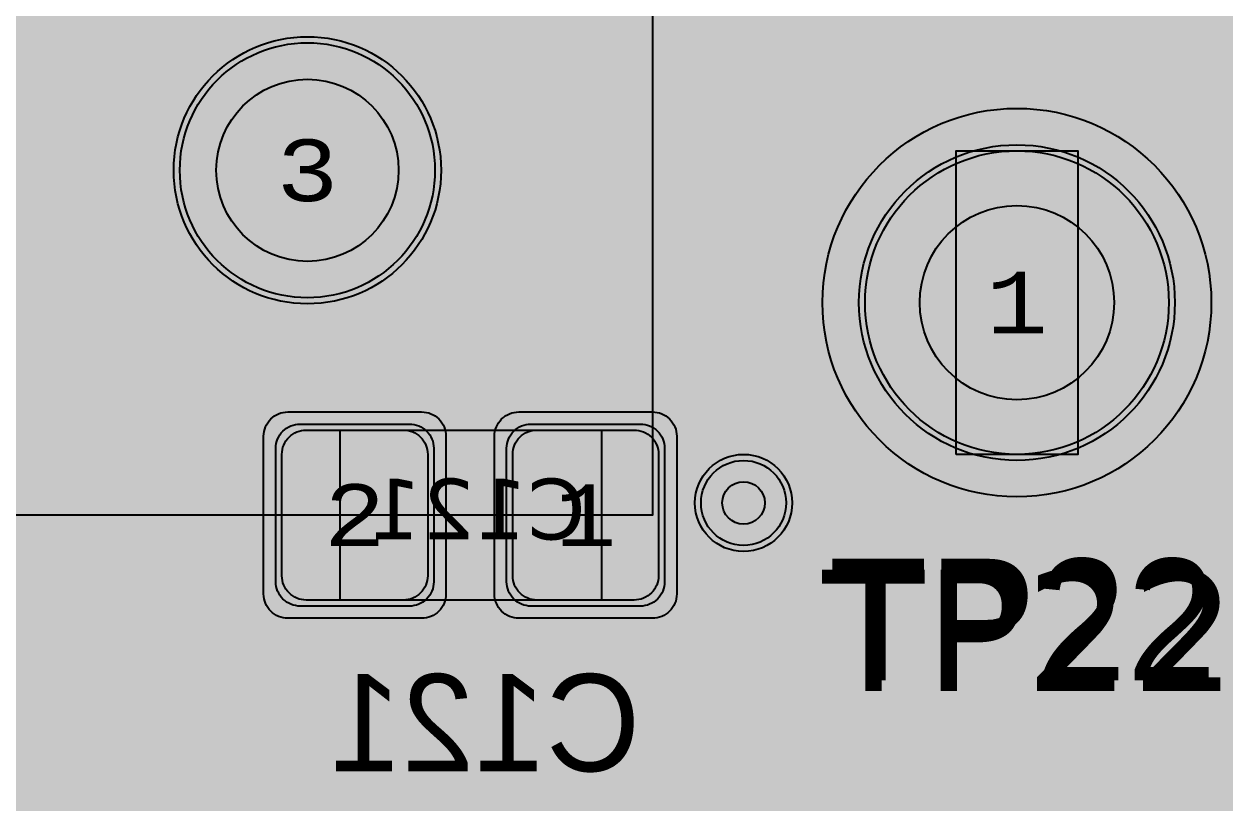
# Model space of a CAD drawing. Extents: x -28 to 199, y -61 to 255.
# Drawn here: x 42.08 to 51.96, y 206.63 to 213.05 of the extents above; entities that cross this region are included whole.
import ezdxf
from ezdxf.enums import TextEntityAlignment as Align

# ---------------------------------------------------------------- set-up
doc = ezdxf.new("R2010")
doc.units = 0
doc.header["$MEASUREMENT"] = 0
for name, color, linetype in [('ASSEMBLY_OUTLINES_BTM', 191, 'CONTINUOUS'), ('ASSEMBLY_OUTLINES_TOP', 102, 'CONTINUOUS'), ('ASSEMBLY_PART_NUMBERS_BTM', 191, 'CONTINUOUS'), ('ASSEMBLY_PART_NUMBERS_TOP', 102, 'CONTINUOUS'), ('ASSEMBLY_REF_DES_BTM', 191, 'CONTINUOUS'), ('ASSEMBLY_REF_DES_TOP', 102, 'CONTINUOUS'), ('DRILL_DRAWING', 21, 'CONTINUOUS'), ('GENERATED_SILKSCREEN_BTM', 255, 'CONTINUOUS'), ('GENERATED_SILKSCREEN_TOP', 140, 'CONTINUOUS'), ('PART_HOLES_LAYER_2', 30, 'CONTINUOUS'), ('PART_HOLES_LAYER_3', 30, 'CONTINUOUS'), ('PART_HOLES_LAYER_BOTTOM', 30, 'CONTINUOUS'), ('PART_HOLES_LAYER_TOP', 30, 'CONTINUOUS'), ('PART_PADS_LAYER_2', 230, 'CONTINUOUS'), ('PART_PADS_LAYER_3', 81, 'CONTINUOUS'), ('PART_PADS_LAYER_BOTTOM', 10, 'CONTINUOUS'), ('PART_PADS_LAYER_TOP', 150, 'CONTINUOUS'), ('PART_PADS_SMD_BTM', 10, 'CONTINUOUS'), ('PIN_NUMBERS_BTM', 8, 'CONTINUOUS'), ('PIN_NUMBERS_TOP', 8, 'CONTINUOUS'), ('PLACEMENT_OUTLINES_BTM', 222, 'CONTINUOUS'), ('PLACEMENT_OUTLINES_TOP', 130, 'CONTINUOUS'), ('PLANE_DATA_LAYER_TOP', 150, 'CONTINUOUS'), ('PLANE_SHAPES_LAYER_2', 230, 'CONTINUOUS'), ('PLANE_SHAPES_LAYER_3', 81, 'CONTINUOUS'), ('PLANE_SHAPES_LAYER_TOP', 150, 'CONTINUOUS'), ('SILKSCREEN_OUTLINES_BTM', 211, 'CONTINUOUS'), ('SILKSCREEN_OUTLINES_TOP', 150, 'CONTINUOUS'), ('SILKSCREEN_REF_DES_BTM', 211, 'CONTINUOUS'), ('SILKSCREEN_REF_DES_TOP', 150, 'CONTINUOUS'), ('SOLDERMASK_PADS_BTM', 12, 'CONTINUOUS'), ('SOLDERMASK_PADS_TOP', 180, 'CONTINUOUS'), ('SOLDERPASTE_PADS_BTM', 12, 'CONTINUOUS'), ('TRACES_LAYER_2', 230, 'CONTINUOUS'), ('TRACES_LAYER_BOTTOM', 10, 'CONTINUOUS'), ('TRACES_LAYER_TOP', 150, 'CONTINUOUS'), ('VIA_HOLES_LAYER_2', 30, 'CONTINUOUS'), ('VIA_HOLES_LAYER_3', 30, 'CONTINUOUS'), ('VIA_HOLES_LAYER_BOTTOM', 30, 'CONTINUOUS'), ('VIA_HOLES_LAYER_TOP', 30, 'CONTINUOUS'), ('VIA_PADS_LAYER_2', 230, 'CONTINUOUS'), ('VIA_PADS_LAYER_3', 81, 'CONTINUOUS'), ('VIA_PADS_LAYER_BOTTOM', 10, 'CONTINUOUS'), ('VIA_PADS_LAYER_TOP', 150, 'CONTINUOUS')]:
    doc.layers.add(name, color=color, linetype=linetype)
doc.styles.add('COURIER_NEW', font='COUR.TTF')
doc.styles.add('VERDANA', font='verdana.TTF')
doc.styles.add('VERIBEST_GERBER_0', font='txt')

msp = doc.modelspace()

# ---------------------------------------------------------------- hatches: boundary and pattern name
at = {"layer": 'PART_HOLES_LAYER_2'}
h = msp.add_hatch(color=256, dxfattribs=at)
edge = h.paths.add_edge_path()
edge.add_arc((44.41, 211.84), 0.75, 0, 360)
h = msp.add_hatch(color=256, dxfattribs=at)
edge = h.paths.add_edge_path()
edge.add_arc((50.25, 210.75), 0.8, 0, 360)
at = {"layer": 'PART_HOLES_LAYER_3'}
h = msp.add_hatch(color=256, dxfattribs=at)
edge = h.paths.add_edge_path()
edge.add_arc((44.41, 211.84), 0.75, 0, 360)
h = msp.add_hatch(color=256, dxfattribs=at)
edge = h.paths.add_edge_path()
edge.add_arc((50.25, 210.75), 0.8, 0, 360)
at = {"layer": 'PART_HOLES_LAYER_BOTTOM'}
h = msp.add_hatch(color=256, dxfattribs=at)
edge = h.paths.add_edge_path()
edge.add_arc((44.41, 211.84), 0.75, 0, 360)
h = msp.add_hatch(color=256, dxfattribs=at)
edge = h.paths.add_edge_path()
edge.add_arc((50.25, 210.75), 0.8, 0, 360)
at = {"layer": 'PART_HOLES_LAYER_TOP'}
h = msp.add_hatch(color=256, dxfattribs=at)
edge = h.paths.add_edge_path()
edge.add_arc((44.41, 211.84), 0.75, 0, 360)
h = msp.add_hatch(color=256, dxfattribs=at)
edge = h.paths.add_edge_path()
edge.add_arc((50.25, 210.75), 0.8, 0, 360)
at = {"layer": 'PLANE_DATA_LAYER_TOP'}
h = msp.add_hatch(color=256, dxfattribs=at)
h.paths.add_polyline_path([(80, 232.365844, -0.1989099556854013), (79.977682, 232.311963), (76.210945, 228.545226, -0.1989133663345171), (76.157063, 228.522908), (59.914305, 228.522908, -0.198913366334503), (59.860423, 228.545226), (59.320177, 229.085472, 0.1989122151386104), (58.966624, 229.231919), (50.250273, 229.231919, 0.0837973501695308), (50.086168, 229.204221, -0.0837986131993937), (50.061158, 229.2), (49.753893, 229.2, -0.1385740107174436), (49.714013, 229.211269, 1.0804036103222296), (49.168413, 228.146495, -0.8191892513054791), (49.139002, 228), (48.689638, 228, -0.1756631756824748), (48.640808, 228.017701, 0.3625092994040223), (47.359192, 228.017701, -0.1756631756824748), (47.310362, 228), (47.000008, 228, 0.414213562373095), (47, 227.999992), (47, 225.568799, -0.1989099556854013), (46.977682, 225.514918), (45.792168, 224.329403, 0.1989122151386141), (45.645721, 223.97585), (45.645721, 222.741241, -0.7495331930101992), (45.505318, 222.700199, 3.4209104294883637), (45.505318, 221.299801, -0.7495331930101992), (45.645721, 221.258759), (45.645721, 216.903659, 0.1989122151386141), (45.792168, 216.550106), (46.977682, 215.364592, -0.1989099556853327), (47, 215.310711), (47, 208.3262, -0.414213562373095), (46.9238, 208.25), (40.250008, 208.25, 0.414213562373095), (40.25, 208.249992), (40.25, 207.509818, -0.1989099556853327), (40.227682, 207.455937), (39.293327, 206.521582, -0.1630063276675114), (39.250007, 206.5, 0.3431077501110799), (39.25, 206.499993, -0.163006327667525), (39.228418, 206.456673), (39.204184, 206.432439, 0.1989122151386036), (39.057737, 206.078886), (39.057737, 199.827847, -0.1989099556853499), (39.035419, 199.773966), (38.237431, 198.975978, -0.1989133663344342), (38.183549, 198.95366), (34.8262, 198.95366, -0.414213562373095), (34.75, 199.02986), (34.75, 206.499992, 0.414213562373095), (34.749992, 206.5), (34.317913, 206.5, -0.1960198588118564), (34.264635, 206.521722, 0.1960197135562124), (33.95, 206.65), (31.85, 206.65, 0.1960197135562153), (31.535365, 206.521722, -0.1960198588118564), (31.482087, 206.5), (30.017913, 206.5, -0.1960198588118564), (29.964635, 206.521722, 0.1960197135562153), (29.65, 206.65), (27.55, 206.65, 0.1960197135562138), (27.235365, 206.521722, -0.196019858811865), (27.182087, 206.5), (26.0762, 206.5, -0.414213562373095), (26, 206.5762), (26, 209.249992, 0.414213562373095), (25.999992, 209.25), (22.5762, 209.25, -0.414213562373095), (22.5, 209.3262), (22.5, 217.1738, -0.414213562373095), (22.5762, 217.25), (40.249992, 217.25, 0.414213562373095), (40.25, 217.250008), (40.25, 235.6738, -0.414213562373095), (40.3262, 235.75), (40.926501, 235.75, -0.3936083065980414), (41.00251, 235.679195, 0.9315311087574788), (42.99749, 235.679195, -0.3936083065980414), (43.073499, 235.75), (45.676501, 235.75, -0.3936083065980414), (45.75251, 235.679195, 0.9315311087574788), (47.74749, 235.679195, -0.3936083065980414), (47.823499, 235.75), (54.749992, 235.75, 0.414213562373095), (54.75, 235.750008), (54.75, 253.9238, -0.414213562373095), (54.8262, 254), (76.4238, 254, -0.414213562373095), (76.5, 253.9238), (76.5, 245.000008, 0.414213562373095), (76.500008, 245), (76.9238, 245, -0.414213562373095), (77, 244.9238), (77, 243.738669, -0.1989099556853327), (76.977682, 243.684788), (75.896687, 242.603793, -0.138572885290835), (75.860519, 242.583563, 0.3470511284967585), (75.4, 242.000001), (75.4, 241.999997, 0.8890740124386082), (76.583563, 241.860519, -0.1385728852907777), (76.603793, 241.896687), (77.853553, 243.146447, 0.1989122151386141), (78, 243.5), (78, 244.9238, -0.414213562373095), (78.0762, 245), (79.9238, 245, -0.414213562373095), (80, 244.9238)], flags=0)
h.paths.add_polyline_path([(43.11, 211.84, -0.9999999999999999), (45.709999999999994, 211.84, -0.9999999999999999)], flags=0)
h.paths.add_polyline_path([(43.11, 232.16, -0.9999999999999999), (45.709999999999994, 232.16, -0.9999999999999999)], flags=0)
h.paths.add_polyline_path([(70.36, 251.16, -0.9999999999999999), (72.96, 251.16, -0.9999999999999999)], flags=0)
h.paths.add_polyline_path([(75.85382, 232.201656, 1.5269321533254407), (77.798344, 234.14618, -0.3083936079367561), (77.75, 234.217106), (77.75, 236.85, 0.1989122151386141), (77.603553, 237.203553), (74.003793, 240.803313, -0.1385728852908702), (73.983563, 240.839481, 0.5290192293501887), (73.056188, 241.191725, -0.5447508126718748), (72.937635, 241.2401, 0.9111800432088785), (70.36, 241), (70.36, 240.999999, 0.7658860095707771), (72.783466, 240.345916, -0.5447523950639244), (72.911374, 240.351799, 0.1812054976169237), (73.260519, 240.116437, -0.1385728852908801), (73.296687, 240.096207), (76.727682, 236.665212, -0.1989099556853327), (76.75, 236.611331), (76.75, 234.217106, -0.3083936079367562), (76.701656, 234.14618, 0.2085264349626477), (75.85382, 233.298344, -0.30839360793669), (75.782894, 233.25), (73.57, 233.25, 0.1989122151386067), (73.216447, 233.103553), (72.190166, 232.077272, -0.292650029123305), (72.109912, 232.059663, 4.55738777888818), (72.879663, 231.289912, -0.0885792902101388), (72.874954, 231.316284), (72.874954, 231.316285, -0.1989099556854013), (72.897272, 231.370166), (73.754788, 232.227682, -0.1989133663345172), (73.80867, 232.25), (75.782894, 232.25, -0.30839360793669)], flags=0)
at = {"layer": 'PLANE_SHAPES_LAYER_2'}
h = msp.add_hatch(color=256, dxfattribs=at)
h.paths.add_polyline_path([(169.5, 129.25), (149.5, 129.25), (142.25, 122), (142.25, 90.5), (147.5, 90.5), (147.5, 80), (154, 80), (154, 69.25), (131.75, 69.25), (131.75, 73.25), (121.25, 73.25), (121.25, 81), (110.5, 81), (110.5, 125.75), (106.5, 125.75), (106.5, 128.75), (93.5, 128.75), (93.5, 120.25), (91.75, 120.25), (91.75, 121.5), (80, 121.5), (80, 118.25), (73.25, 118.25), (73.25, 124.5), (67.5, 124.5), (67.5, 128), (57.75, 128), (57.75, 120.25), (55.25, 120.25), (55.25, 121.5), (47.5, 121.5), (47.5, 119), (35, 119), (35, 134.75), (32.75, 134.75), (32.75, 159.75), (29.25, 159.75), (29.25, 175.25), (22.5, 175.25), (22.5, 195.25), (17.25, 195.25), (17.25, 198), (22.5, 198), (22.5, 216.5), (40.25, 216.5), (40.25, 235.5), (54.5, 235.5), (54.5, 254), (87.25, 254), (87.25, 236.25), (86.25, 236.25), (86.25, 228.75), (81, 228.75), (81, 218.75), (95.25, 218.75), (95.25, 194.5), (87, 194.5), (87, 172), (131.1, 172), (131.1, 208.75), (115.5, 208.75), (115.5, 213.75), (106.75, 213.75), (106.75, 218.75), (110.25, 222.25), (110.25, 226.25), (142.5, 226.25), (142.5, 221.5), (160.5, 221.5), (160.5, 240.75), (169.5, 240.75)])
h.paths.add_polyline_path([(35.5, 149.5), (41.75, 149.5), (41.75, 152), (39.25, 152), (39.25, 154), (37.75, 154), (37.75, 152), (35.5, 152)], flags=16)
h.paths.add_polyline_path([(37.5, 125.75), (37.5, 128.75), (42.75, 128.75), (42.75, 125.75)], flags=16)
h.paths.add_polyline_path([(52, 127.75), (52, 130.75), (54.25, 130.75), (54.25, 127.75)], flags=16)
h.paths.add_polyline_path([(50.75, 219.5), (50.75, 226.5), (71.75, 226.5), (71.75, 219.5)], flags=16)
h.paths.add_polyline_path([(66.5, 150.75), (66.5, 177.5), (72.25, 177.5), (72.25, 150.75)], flags=16)
h.paths.add_polyline_path([(47.25, 185.25), (73, 185.25), (73, 188.25), (70.25, 188.25), (70.25, 191), (47.25, 191)], flags=16)
h.paths.add_polyline_path([(84.5, 208), (84.5, 212.75), (85, 212.75), (85, 208)], flags=16)
h.paths.add_polyline_path([(61.5, 137.25), (87.75, 137.25), (87.75, 140.5), (84.75, 140.5), (84.75, 143), (61.5, 143)], flags=16)
h.paths.add_polyline_path([(88.75, 127), (88.75, 130), (91, 130), (91, 127)], flags=16)
h.paths.add_polyline_path([(85.5, 130.25), (85.5, 132.5), (91, 132.5), (91, 130.25)], flags=16)
h.paths.add_polyline_path([(108.75, 142.25), (135.75, 142.25), (135.75, 145.75), (132.25, 145.75), (132.25, 149), (108.75, 149)], flags=16)
h.paths.add_polyline_path([(114.25, 126.75), (140.75, 126.75), (140.75, 129.75), (137.25, 129.75), (137.25, 133), (114.25, 133)], flags=16)
h.paths.add_polyline_path([(155.25, 180.25), (166.25, 180.25), (166.25, 186.25), (152.25, 186.25), (152.25, 183), (155.25, 183)], flags=16)
at = {"layer": 'PLANE_SHAPES_LAYER_3'}
h = msp.add_hatch(color=256, dxfattribs=at)
h.paths.add_polyline_path([(169.5, 129.25), (149.5, 129.25), (142.25, 122), (142.25, 90.5), (147.5, 90.5), (147.5, 80), (154, 80), (154, 69.25), (131.75, 69.25), (131.75, 73.25), (121.25, 73.25), (121.25, 81), (110.5, 81), (110.5, 125.75), (106.5, 125.75), (106.5, 128.75), (93.5, 128.75), (93.5, 120.25), (91.75, 120.25), (91.75, 121.5), (80, 121.5), (80, 118.25), (73.25, 118.25), (73.25, 124.5), (67.5, 124.5), (67.5, 127.75), (58.25, 127.75), (58.25, 130.25), (88.75, 130.25), (88.75, 127), (91, 127), (91, 132.5), (55, 132.5), (55, 131.25), (52, 131.25), (52, 127.75), (55, 127.75), (55, 127.25), (57.75, 127.25), (57.75, 120.25), (55.25, 120.25), (55.25, 121.5), (47.5, 121.5), (47.5, 119), (35, 119), (35, 134.75), (32.75, 134.75), (32.75, 159.75), (29.25, 159.75), (29.25, 175.25), (22.5, 175.25), (22.5, 195.25), (17.25, 195.25), (17.25, 198), (22.5, 198), (22.5, 216.5), (40.25, 216.5), (40.25, 235.5), (54.5, 235.5), (54.5, 254), (87.25, 254), (87.25, 236.25), (86.25, 236.25), (86.25, 228.75), (81, 228.75), (81, 218.75), (95.25, 218.75), (95.25, 194.5), (87, 194.5), (87, 172), (131.1, 172), (131.1, 208.75), (115.5, 208.75), (115.5, 213.75), (106.75, 213.75), (106.75, 218.75), (110.25, 222.25), (110.25, 226.25), (142.5, 226.25), (142.5, 221.5), (160.5, 221.5), (160.5, 240.75), (169.5, 240.75)])
h.paths.add_polyline_path([(35.5, 149.5), (41.75, 149.5), (41.75, 152), (39.25, 152), (39.25, 154), (37.75, 154), (37.75, 152), (35.5, 152)], flags=16)
h.paths.add_polyline_path([(37.5, 125.75), (37.5, 128.75), (42.75, 128.75), (42.75, 125.75)], flags=16)
h.paths.add_polyline_path([(50.75, 219.5), (50.75, 226.5), (71.75, 226.5), (71.75, 219.5)], flags=16)
h.paths.add_polyline_path([(66.5, 150.75), (66.5, 177.5), (72.25, 177.5), (72.25, 150.75)], flags=16)
h.paths.add_polyline_path([(47.25, 185.25), (73, 185.25), (73, 188.25), (70.25, 188.25), (70.25, 191), (47.25, 191)], flags=16)
h.paths.add_polyline_path([(84.5, 208), (84.5, 212.75), (85, 212.75), (85, 208)], flags=16)
h.paths.add_polyline_path([(61.5, 137.25), (87.75, 137.25), (87.75, 140.5), (84.75, 140.5), (84.75, 143), (61.5, 143)], flags=16)
h.paths.add_polyline_path([(108.75, 142.25), (135.75, 142.25), (135.75, 145.75), (132.25, 145.75), (132.25, 149), (108.75, 149)], flags=16)
h.paths.add_polyline_path([(114.25, 126.75), (140.75, 126.75), (140.75, 129.75), (137.25, 129.75), (137.25, 133), (114.25, 133)], flags=16)
h.paths.add_polyline_path([(155.25, 180.25), (166.25, 180.25), (166.25, 186.25), (152.25, 186.25), (152.25, 183), (155.25, 183)], flags=16)
at = {"layer": 'VIA_HOLES_LAYER_2'}
h = msp.add_hatch(color=256, dxfattribs=at)
edge = h.paths.add_edge_path()
edge.add_arc((48, 209.1), 0.175, 0, 360)
at = {"layer": 'VIA_HOLES_LAYER_3'}
h = msp.add_hatch(color=256, dxfattribs=at)
edge = h.paths.add_edge_path()
edge.add_arc((48, 209.1), 0.175, 0, 360)
at = {"layer": 'VIA_HOLES_LAYER_BOTTOM'}
h = msp.add_hatch(color=256, dxfattribs=at)
edge = h.paths.add_edge_path()
edge.add_arc((48, 209.1), 0.175, 0, 360)
at = {"layer": 'VIA_HOLES_LAYER_TOP'}
h = msp.add_hatch(color=256, dxfattribs=at)
edge = h.paths.add_edge_path()
edge.add_arc((48, 209.1), 0.175, 0, 360)

# ---------------------------------------------------------------- linework, layer by layer
at = {"layer": 'ASSEMBLY_OUTLINES_BTM'}
msp.add_lwpolyline([(44.68, 208.3), (44.68, 209.7), (46.83, 209.7), (46.83, 208.3)], close=True, dxfattribs=at)
at = {"layer": 'ASSEMBLY_OUTLINES_TOP', "const_width": 0.2}
msp.add_lwpolyline([(21.25, 209), (21.25, 235), (47.25, 235), (47.25, 209)], close=True, dxfattribs=at)
at = {"layer": 'ASSEMBLY_OUTLINES_TOP'}
msp.add_lwpolyline([(49.75, 209.5), (49.75, 212), (50.75, 212), (50.75, 209.5)], close=True, dxfattribs=at)
msp.add_circle((50.25, 210.75), 1.6, dxfattribs=at)
at = {"layer": 'GENERATED_SILKSCREEN_BTM', "const_width": 0.15}
for points in [[(46.019515, 209.700005, 1.10969e-05), (46.019508, 209.699995), (45.480492, 209.699995, 1.10969e-05), (45.480485, 209.700005), (46.019515, 209.700005)], [(46.019515, 208.299995), (45.480485, 208.299995, 1.10969e-05), (45.480492, 208.300005), (46.019508, 208.300005, 1.10969e-05), (46.019515, 208.299995)]]:
    msp.add_lwpolyline(points, format="xyb", dxfattribs=at)
for points in [[(44.6884, 206.9092), (44.6948, 206.9076), (44.6988, 206.9044), (44.7004, 206.8988), (44.7012, 206.8924), (44.7004, 206.8868), (44.6988, 206.8812), (44.6948, 206.8772), (44.6884, 206.8764), (44.3764, 206.8764), (44.3708, 206.8772), (44.366, 206.8812), (44.3636, 206.8868), (44.3628, 206.8924), (44.3636, 206.8988), (44.366, 206.9044), (44.3708, 206.9076), (44.3764, 206.9092), (44.5172, 206.9092), (44.5172, 207.6604), (44.518, 207.666), (44.5204, 207.67), (44.5244, 207.6724), (44.53, 207.6732), (44.534, 207.674), (44.538, 207.674), (44.5412, 207.6724), (44.5444, 207.6692), (44.7004, 207.45), (44.702, 207.4468), (44.7028, 207.4444), (44.7028, 207.4388), (44.7004, 207.434), (44.6964, 207.43), (44.6916, 207.4268), (44.686, 207.4252), (44.6828, 207.4252), (44.6804, 207.426), (44.6764, 207.4308), (44.5484, 207.61), (44.5484, 206.9092), (44.6884, 206.9092)], [(46.1724, 206.9092), (46.1788, 206.9076), (46.1828, 206.9044), (46.1844, 206.8988), (46.1852, 206.8924), (46.1844, 206.8868), (46.1828, 206.8812), (46.1788, 206.8772), (46.1724, 206.8764), (45.8604, 206.8764), (45.8548, 206.8772), (45.85, 206.8812), (45.8476, 206.8868), (45.8468, 206.8924), (45.8476, 206.8988), (45.85, 206.9044), (45.8548, 206.9076), (45.8604, 206.9092), (46.0012, 206.9092), (46.0012, 207.6604), (46.002, 207.666), (46.0044, 207.67), (46.0084, 207.6724), (46.014, 207.6732), (46.018, 207.674), (46.022, 207.674), (46.0252, 207.6724), (46.0284, 207.6692), (46.1844, 207.45), (46.186, 207.4468), (46.1868, 207.4444), (46.1868, 207.4388), (46.1844, 207.434), (46.1804, 207.43), (46.1756, 207.4268), (46.17, 207.4252), (46.1668, 207.4252), (46.1644, 207.426), (46.1604, 207.4308), (46.0324, 207.61), (46.0324, 206.9092), (46.1724, 206.9092)], [(45.1284, 207.6732), (44.994, 207.5636), (44.9916, 207.5596), (44.9908, 207.5564), (44.9892, 207.554), (44.9884, 207.5508), (44.9884, 207.4412), (44.9892, 207.438), (44.9908, 207.4332), (44.9916, 207.4292), (44.994, 207.4276), (45.5268, 206.9948), (45.5268, 206.9092), (45.0044, 206.9092), (44.9988, 206.9076), (44.994, 206.9044), (44.9916, 206.8988), (44.9908, 206.8924), (44.9916, 206.8868), (44.994, 206.8812), (44.9988, 206.878), (45.0044, 206.8764), (45.5436, 206.8764), (45.55, 206.878), (45.554, 206.882), (45.558, 206.886), (45.5596, 206.8924), (45.5596, 207.002), (45.5588, 207.0044), (45.5572, 207.01), (45.5556, 207.0124), (45.5548, 207.014), (45.5524, 207.0156), (45.0204, 207.4492), (45.0204, 207.5428), (45.1452, 207.6436), (45.4036, 207.6436), (45.534, 207.5372), (45.5396, 207.5356), (45.5452, 207.5364), (45.55, 207.5388), (45.554, 207.5436), (45.5564, 207.5484), (45.5572, 207.554), (45.5564, 207.5596), (45.5548, 207.562), (45.5524, 207.5636), (45.418, 207.6732), (45.4148, 207.674), (45.4132, 207.6748), (45.4116, 207.6756), (45.4084, 207.6764), (45.1388, 207.6764), (45.1356, 207.6756), (45.134, 207.6748), (45.1316, 207.674), (45.1284, 207.6732)], [(46.9004, 206.8796), (47.0348, 206.9892), (47.0388, 206.9916), (47.0396, 206.9948), (47.0412, 206.998), (47.042, 207.002), (47.042, 207.5508), (47.0412, 207.5548), (47.0396, 207.558), (47.038, 207.5596), (47.0372, 207.5612), (47.0356, 207.5636), (46.9004, 207.6732), (46.898, 207.674), (46.8956, 207.6748), (46.8948, 207.6756), (46.8916, 207.6764), (46.622, 207.6764), (46.618, 207.6756), (46.6164, 207.6748), (46.614, 207.674), (46.6116, 207.6732), (46.4764, 207.5636), (46.4732, 207.5596), (46.4716, 207.5532), (46.4724, 207.5484), (46.474, 207.5444), (46.4764, 207.5412), (46.4804, 207.538), (46.4844, 207.5356), (46.4884, 207.5348), (46.4924, 207.5348), (46.4956, 207.5372), (46.6276, 207.6436), (46.886, 207.6436), (47.0092, 207.5428), (47.0092, 207.01), (46.886, 206.9092), (46.6276, 206.9092), (46.4956, 207.0156), (46.4924, 207.0172), (46.4884, 207.018), (46.4844, 207.0172), (46.4804, 207.0148), (46.4764, 207.0116), (46.474, 207.0076), (46.4724, 207.0028), (46.4716, 206.998), (46.4732, 206.9932), (46.4764, 206.9892), (46.6116, 206.8796), (46.6148, 206.878), (46.6156, 206.8772), (46.618, 206.8772), (46.6188, 206.8764), (46.6196, 206.8764), (46.622, 206.8764), (46.8916, 206.8764), (46.8948, 206.8772), (46.898, 206.878), (46.9004, 206.8796)]]:
    msp.add_lwpolyline(points, dxfattribs=at)
at = {"layer": 'GENERATED_SILKSCREEN_TOP', "const_width": 0.15}
msp.add_lwpolyline([(21.25, 209), (21.25, 235), (47.25, 235), (47.25, 209)], close=True, dxfattribs=at)
msp.add_lwpolyline([(48.65, 210.75, -1), (51.85, 210.75, -1)], format="xyb", close=True, dxfattribs=at)
for points in [[(49.172, 207.643), (49.173, 207.636), (49.178, 207.63), (49.185, 207.627), (49.192, 207.626), (49.199, 207.627), (49.205, 207.63), (49.21, 207.636), (49.212, 207.643), (49.212, 208.582), (49.529, 208.582), (49.536, 208.584), (49.542, 208.588), (49.545, 208.595), (49.546, 208.602), (49.545, 208.61), (49.542, 208.617), (49.536, 208.622), (49.529, 208.623), (48.854, 208.623), (48.847, 208.622), (48.842, 208.617), (48.838, 208.61), (48.837, 208.602), (48.838, 208.595), (48.842, 208.588), (48.847, 208.584), (48.854, 208.582), (49.172, 208.582), (49.172, 207.643)], [(50.488, 208.243), (50.491, 208.245), (50.492, 208.25), (50.495, 208.255), (50.495, 208.26), (50.495, 208.466), (50.495, 208.471), (50.492, 208.474), (50.492, 208.477), (50.491, 208.478), (50.49, 208.479), (50.488, 208.481), (50.318, 208.619), (50.313, 208.621), (50.309, 208.622), (50.305, 208.623), (49.801, 208.623), (49.792, 208.621), (49.786, 208.616), (49.781, 208.61), (49.779, 208.603), (49.779, 207.643), (49.781, 207.635), (49.786, 207.63), (49.792, 207.627), (49.799, 207.626), (49.807, 207.627), (49.814, 207.63), (49.819, 207.635), (49.821, 207.643), (49.821, 208.103), (50.305, 208.103), (50.312, 208.104), (50.315, 208.105), (50.316, 208.105), (50.318, 208.106), (50.488, 208.243)], [(51.264, 208.619), (51.432, 208.482), (51.435, 208.477), (51.436, 208.473), (51.438, 208.47), (51.439, 208.466), (51.439, 208.329), (51.438, 208.325), (51.436, 208.319), (51.435, 208.314), (51.432, 208.312), (50.766, 207.771), (50.766, 207.664), (51.419, 207.664), (51.426, 207.662), (51.432, 207.658), (51.435, 207.651), (51.436, 207.643), (51.435, 207.636), (51.432, 207.629), (51.426, 207.625), (51.419, 207.623), (50.745, 207.623), (50.737, 207.625), (50.732, 207.63), (50.727, 207.635), (50.725, 207.643), (50.725, 207.78), (50.726, 207.783), (50.728, 207.79), (50.73, 207.793), (50.732, 207.795), (50.734, 207.797), (51.399, 208.339), (51.399, 208.456), (51.243, 208.582), (50.92, 208.582), (50.757, 208.449), (50.75, 208.447), (50.743, 208.448), (50.737, 208.451), (50.733, 208.457), (50.729, 208.463), (50.728, 208.47), (50.728, 208.474), (50.729, 208.477), (50.734, 208.482), (50.902, 208.619), (50.906, 208.62), (50.909, 208.621), (50.91, 208.622), (50.914, 208.623), (51.251, 208.623), (51.255, 208.622), (51.256, 208.622), (51.257, 208.621), (51.26, 208.62), (51.264, 208.619)], [(52.188, 208.582), (51.865, 208.582), (51.702, 208.449), (51.695, 208.447), (51.688, 208.448), (51.682, 208.451), (51.678, 208.457), (51.674, 208.463), (51.673, 208.47), (51.673, 208.474), (51.674, 208.477), (51.679, 208.482), (51.847, 208.619), (51.851, 208.62), (51.854, 208.621), (51.855, 208.622), (51.859, 208.623), (52.196, 208.623)], [(49.821, 208.582), (50.299, 208.582), (50.455, 208.456), (50.455, 208.27), (50.299, 208.143), (49.821, 208.143), (49.821, 208.582)], [(52.364, 207.623), (51.69, 207.623), (51.682, 207.625), (51.677, 207.63), (51.672, 207.635), (51.67, 207.643), (51.67, 207.78), (51.671, 207.783), (51.673, 207.79), (51.675, 207.793), (51.677, 207.795), (51.679, 207.797), (52.344, 208.339)], [(52.377, 208.312), (51.711, 207.771), (51.711, 207.664), (52.364, 207.664)]]:
    msp.add_lwpolyline(points, dxfattribs=at)
at = {"layer": 'PART_HOLES_LAYER_2'}
for centre, radius in [((44.41, 211.84), 0.75), ((50.25, 210.75), 0.8)]:
    msp.add_circle(centre, radius, dxfattribs=at)
at = {"layer": 'PART_HOLES_LAYER_3'}
for centre, radius in [((44.41, 211.84), 0.75), ((50.25, 210.75), 0.8)]:
    msp.add_circle(centre, radius, dxfattribs=at)
at = {"layer": 'PART_HOLES_LAYER_BOTTOM'}
for centre, radius in [((44.41, 211.84), 0.75), ((50.25, 210.75), 0.8)]:
    msp.add_circle(centre, radius, dxfattribs=at)
at = {"layer": 'PART_HOLES_LAYER_TOP'}
for centre, radius in [((44.41, 211.84), 0.75), ((50.25, 210.75), 0.8)]:
    msp.add_circle(centre, radius, dxfattribs=at)
at = {"layer": 'PART_PADS_LAYER_2'}
for centre, radius in [((44.41, 211.84), 1.05), ((50.25, 210.75), 1.25)]:
    msp.add_circle(centre, radius, dxfattribs=at)
at = {"layer": 'PART_PADS_LAYER_3'}
for centre, radius in [((44.41, 211.84), 1.05), ((50.25, 210.75), 1.25)]:
    msp.add_circle(centre, radius, dxfattribs=at)
at = {"layer": 'PART_PADS_LAYER_BOTTOM'}
for centre, radius in [((44.41, 211.84), 1.05), ((50.25, 210.75), 1.25)]:
    msp.add_circle(centre, radius, dxfattribs=at)
at = {"layer": 'PART_PADS_LAYER_TOP'}
for centre, radius in [((44.41, 211.84), 1.05), ((50.25, 210.75), 1.25)]:
    msp.add_circle(centre, radius, dxfattribs=at)
at = {"layer": 'PART_PADS_SMD_BTM'}
for points in [[(44.35, 208.25, -0.4142135624), (44.15, 208.45), (44.15, 209.55, -0.4142135624), (44.35, 209.75), (45.25, 209.75, -0.4142135624), (45.45, 209.55), (45.45, 208.45, -0.4142135624), (45.25, 208.25)], [(46.25, 208.25, -0.4142135624), (46.05, 208.45), (46.05, 209.55, -0.4142135624), (46.25, 209.75), (47.15, 209.75, -0.4142135624), (47.35, 209.55), (47.35, 208.45, -0.4142135624), (47.15, 208.25)]]:
    msp.add_lwpolyline(points, format="xyb", close=True, dxfattribs=at)
at = {"layer": 'PLACEMENT_OUTLINES_BTM'}
msp.add_lwpolyline([(44.68, 208.3), (44.68, 209.7), (46.83, 209.7), (46.83, 208.3)], close=True, dxfattribs=at)
at = {"layer": 'PLACEMENT_OUTLINES_TOP'}
msp.add_lwpolyline([(21.25, 209), (21.25, 235), (47.25, 235), (47.25, 209)], close=True, dxfattribs=at)
msp.add_circle((50.25, 210.75), 1.6, dxfattribs=at)
at = {"layer": 'PLANE_SHAPES_LAYER_TOP'}
msp.add_solid([(40.25, 208.25), (47, 208.25), (40.25, 229.75), (47, 229.75)], dxfattribs=at)
at = {"layer": 'SILKSCREEN_OUTLINES_BTM'}
msp.add_lwpolyline([(44.68, 208.3), (44.68, 209.7), (46.83, 209.7), (46.83, 208.3)], close=True, dxfattribs=at)
at = {"layer": 'SILKSCREEN_OUTLINES_TOP'}
msp.add_lwpolyline([(21.25, 209), (21.25, 235), (47.25, 235), (47.25, 209)], close=True, dxfattribs=at)
msp.add_circle((50.25, 210.75), 1.6, dxfattribs=at)
at = {"layer": 'SOLDERMASK_PADS_BTM'}
for points in [[(44.25, 208.15, -0.4142135624), (44.05, 208.35), (44.05, 209.65, -0.4142135624), (44.25, 209.85), (45.35, 209.85, -0.4142135624), (45.55, 209.65), (45.55, 208.35, -0.4142135624), (45.35, 208.15)], [(46.15, 208.15, -0.4142135624), (45.95, 208.35), (45.95, 209.65, -0.4142135624), (46.15, 209.85), (47.25, 209.85, -0.4142135624), (47.45, 209.65), (47.45, 208.35, -0.4142135624), (47.25, 208.15)]]:
    msp.add_lwpolyline(points, format="xyb", close=True, dxfattribs=at)
for centre, radius in [((44.41, 211.84), 1.1), ((50.25, 210.75), 1.3)]:
    msp.add_circle(centre, radius, dxfattribs=at)
at = {"layer": 'SOLDERMASK_PADS_TOP'}
for centre, radius in [((44.41, 211.84), 1.1), ((50.25, 210.75), 1.3)]:
    msp.add_circle(centre, radius, dxfattribs=at)
at = {"layer": 'SOLDERPASTE_PADS_BTM'}
for points in [[(44.4, 208.3, -0.4142135624), (44.2, 208.5), (44.2, 209.5, -0.4142135624), (44.4, 209.7), (45.2, 209.7, -0.4142135624), (45.4, 209.5), (45.4, 208.5, -0.4142135624), (45.2, 208.3)], [(46.3, 208.3, -0.4142135624), (46.1, 208.5), (46.1, 209.5, -0.4142135624), (46.3, 209.7), (47.1, 209.7, -0.4142135624), (47.3, 209.5), (47.3, 208.5, -0.4142135624), (47.1, 208.3)]]:
    msp.add_lwpolyline(points, format="xyb", close=True, dxfattribs=at)
at = {"layer": 'TRACES_LAYER_2', "const_width": 0.35}
for points in [[(39, 157.75), (39, 164.278948), (39.977084, 165.256032), (39.977084, 195.954471), (60.237, 216.214387), (76.851201, 216.214387), (80.742914, 220.1061), (91.363492, 220.1061), (91.940199, 220.682807), (101.119002, 220.682807), (104.461707, 224.025512), (105.460006, 224.025512), (107.101084, 225.66659), (107.101084, 228.559662), (109.375, 230.833578), (109.375, 237.875), (108.5, 238.75)], [(108.5, 236.75), (108.5, 230.833578), (106.588042, 228.92162), (106.588042, 225.860655), (105.279387, 224.552), (104.281088, 224.552), (100.911895, 221.182807), (91.457807, 221.182807), (90.977327, 220.702327), (80.533007, 220.702327), (76.721293, 216.890613), (60.206119, 216.890613), (39.477084, 196.161578), (39.477084, 165.651779), (37.478919, 163.653614), (37.478919, 157.997487), (37.231432, 157.75), (36.75, 157.75)]]:
    msp.add_lwpolyline(points, dxfattribs=at)
at = {"layer": 'TRACES_LAYER_BOTTOM'}
for points, const_width in [([(42.35, 215.25), (42.35, 213.623), (43.194669, 212.778331), (43.471669, 212.778331), (44.41, 211.84)], 0.5), ([(50, 214.35), (51.75, 214.35), (52.782571, 213.317429), (52.782571, 210.11843), (44.525468, 201.861327), (44.043175, 201.861327)], 0.75), ([(44.41, 211.84), (44.41, 210.465), (44.8, 210.075), (44.8, 209)], 0.5), ([(44.41, 211.84), (48.168149, 211.84), (49.258149, 210.75), (50.25, 210.75)], 0.5), ([(48, 209.1), (47.9, 209), (46.7, 209)], 0.5)]:
    msp.add_lwpolyline(points, dxfattribs=dict(at, const_width=const_width))
at = {"layer": 'TRACES_LAYER_TOP', "const_width": 0.5}
for points in [[(50.25, 214.1), (50.8, 214.1), (53.324343, 211.575657), (53.324343, 208.074575), (52.557928, 207.30816), (40.787011, 207.30816), (39.557737, 206.078886), (39.557737, 199.589178), (38.422219, 198.45366), (23.528271, 198.45366), (23.252746, 198.178135), (23.252744, 198.178135), (22.712166, 197.637557), (22.712166, 197.637555), (18.232475, 193.157864), (18.232475, 178.615959), (22.917939, 173.930495)], [(23.217754, 174.6807), (18.926177, 178.972277), (18.926177, 192.83536), (23.70649, 197.615673), (38.904775, 197.615673), (40.314528, 199.025426), (40.314528, 205.530451), (41.422678, 206.638601), (52.807608, 206.638601), (54.050159, 207.881152), (54.050159, 212.599841), (53.75, 212.9), (53.75, 214.1)]]:
    msp.add_lwpolyline(points, dxfattribs=at)
at = {"layer": 'VIA_HOLES_LAYER_2'}
msp.add_circle((48, 209.1), 0.175, dxfattribs=at)
at = {"layer": 'VIA_HOLES_LAYER_3'}
msp.add_circle((48, 209.1), 0.175, dxfattribs=at)
at = {"layer": 'VIA_HOLES_LAYER_BOTTOM'}
msp.add_circle((48, 209.1), 0.175, dxfattribs=at)
at = {"layer": 'VIA_HOLES_LAYER_TOP'}
msp.add_circle((48, 209.1), 0.175, dxfattribs=at)
at = {"layer": 'VIA_PADS_LAYER_2'}
msp.add_circle((48, 209.1), 0.4, dxfattribs=at)
at = {"layer": 'VIA_PADS_LAYER_3'}
msp.add_circle((48, 209.1), 0.4, dxfattribs=at)
at = {"layer": 'VIA_PADS_LAYER_BOTTOM'}
msp.add_circle((48, 209.1), 0.35, dxfattribs=at)
at = {"layer": 'VIA_PADS_LAYER_TOP'}
msp.add_circle((48, 209.1), 0.35, dxfattribs=at)

# ---------------------------------------------------------------- texts
at = {"layer": 'ASSEMBLY_PART_NUMBERS_BTM', "style": 'VERIBEST_GERBER_0', "text_generation_flag": 2}
for s, p in [('C3225X7S1H106M250AB', (42.29, 241.25)), ('C3225X7S1H106M250AB', (46.54, 241.25)), ('ERJ-3EKF3401V', (44.04, 226.25)), ('ERJ-3EKF10R7V', (44.04, 222)), ('NLFV32T-1R0M-EF', (41.29, 212)), ('MPZ1608S221A_1', (42.29, 207.5))]:
    msp.add_text(s, height=2.032, rotation=90, dxfattribs=at).set_placement(p, align=Align.TOP_LEFT)
for s, p in [('TP-1_OSC_OSC', (66.5, 215.04)), ('TP-1_OSC_OSC', (67.75, 215.04)), ('TP-1_OSC_OSC', (69, 215.04)), ('TP-1_OSC_OSC', (70.25, 215.04)), ('TP-1_OSC_OSC', (71.5, 215.04)), ('GRM32DR71E106KA12L', (43.75, 212.71))]:
    msp.add_text(s, height=2.032, dxfattribs=at).set_placement(p, align=Align.TOP_LEFT)
at = {"layer": 'ASSEMBLY_PART_NUMBERS_TOP', "style": 'VERIBEST_GERBER_0'}
for p in [(47.71, 215.5), (51.21, 215.5)]:
    msp.add_text('MCR25JZHJ000', height=2.032, rotation=270, dxfattribs=at).set_placement(p, align=Align.TOP_LEFT)
for s, p in [('5010', (50.25, 208.21)), ('MURS160-13-F', (30.75, 207.79))]:
    msp.add_text(s, height=2.032, dxfattribs=at).set_placement(p, align=Align.TOP_LEFT)
at = {"layer": 'ASSEMBLY_REF_DES_BTM', "style": 'VERDANA', "text_generation_flag": 2}
msp.add_text('C121', height=0.5, dxfattribs=at).set_placement((46.7, 209.3), align=Align.TOP_LEFT)
at = {"layer": 'ASSEMBLY_REF_DES_TOP', "style": 'VERDANA'}
msp.add_text('TP22', height=1, dxfattribs=at).set_placement((48.65, 208.55), align=Align.TOP_LEFT)
at = {"layer": 'DRILL_DRAWING', "style": 'VERIBEST_GERBER_0'}
for s, p in [('J', (44.41, 211.84)), ('K', (50.25, 210.75)), ('A', (48, 209.1))]:
    msp.add_text(s, height=2, dxfattribs=at).set_placement(p, align=Align.MIDDLE_CENTER)
at = {"layer": 'PIN_NUMBERS_BTM', "style": 'COURIER_NEW'}
for s, p in [('3', (44.41, 211.84)), ('1', (50.25, 210.75)), ('2', (44.8, 209)), ('1', (46.7, 209))]:
    msp.add_text(s, height=0.508, dxfattribs=at).set_placement(p, align=Align.MIDDLE_CENTER)
at = {"layer": 'PIN_NUMBERS_TOP', "style": 'COURIER_NEW'}
for s, p in [('3', (44.41, 211.84)), ('1', (50.25, 210.75)), ('2', (44.8, 209)), ('1', (46.7, 209))]:
    msp.add_text(s, height=0.508, dxfattribs=at).set_placement(p, align=Align.MIDDLE_CENTER)
at = {"layer": 'SILKSCREEN_REF_DES_BTM', "style": 'VERIBEST_GERBER_0', "text_generation_flag": 2}
msp.add_text('C121', height=0.8, dxfattribs=at).set_placement((47.15, 207.69), align=Align.TOP_LEFT)
at = {"layer": 'SILKSCREEN_REF_DES_TOP', "style": 'VERIBEST_GERBER_0'}
msp.add_text('TP22', height=1, dxfattribs=at).set_placement((48.7, 208.64), align=Align.TOP_LEFT)

doc.saveas('drawing.dxf')
